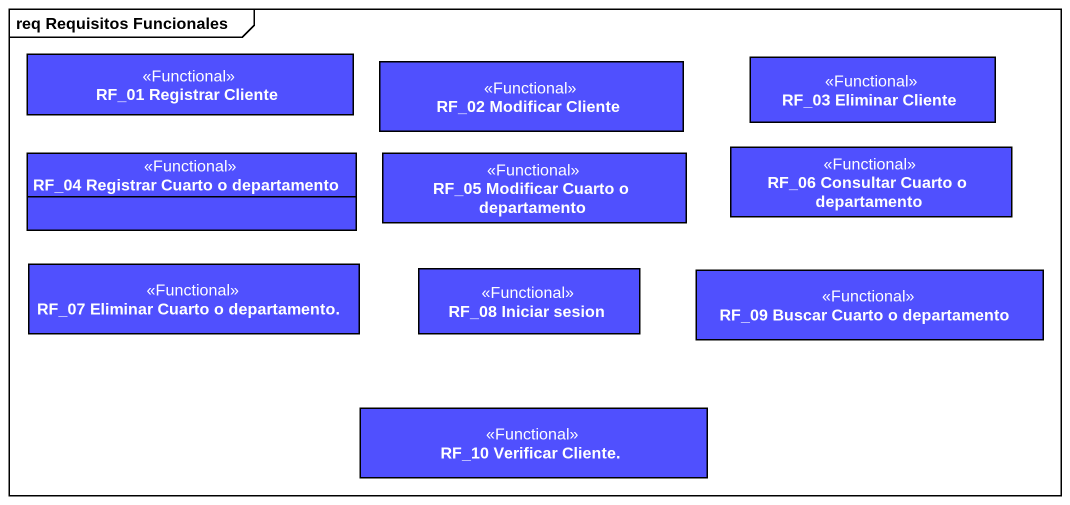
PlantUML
@startuml
mainframe req Requisitos Funcionales
hide circle
hide empty members
class "RF_01 Registrar Cliente" as RF_01_Registrar_Cliente <<Functional>> #5050FE
class "RF_02 Modificar Cliente" as RF_02_Modificar_Cliente <<Functional>> #5050FE
class "RF_03 Eliminar Cliente" as RF_03_Eliminar_Cliente <<Functional>> #5050FE
class "RF_04 Registrar Cuarto o departamento" as RF_04_Registrar_Cuarto_o <<Functional>> #5050FE
class "RF_05 Modificar Cuarto o departamento" as RF_05_Modificar_Cuarto_o <<Functional>> #5050FE
class "RF_06 Consultar Cuarto o departamento" as RF_06_Consultar_Cuarto_o <<Functional>> #5050FE
class "RF_07 Eliminar Cuarto o departamento." as RF_07_Eliminar_Cuarto_o <<Functional>> #5050FE
class "RF_08 Iniciar sesion" as RF_08_Iniciar_sesion <<Functional>> #5050FE
class "RF_09 Buscar Cuarto o departamento" as RF_09_Buscar_Cuarto_o <<Functional>> #5050FE
class "RF_10 Verificar Cliente." as RF_10_Verificar_Cliente <<Functional>> #5050FE
@enduml
